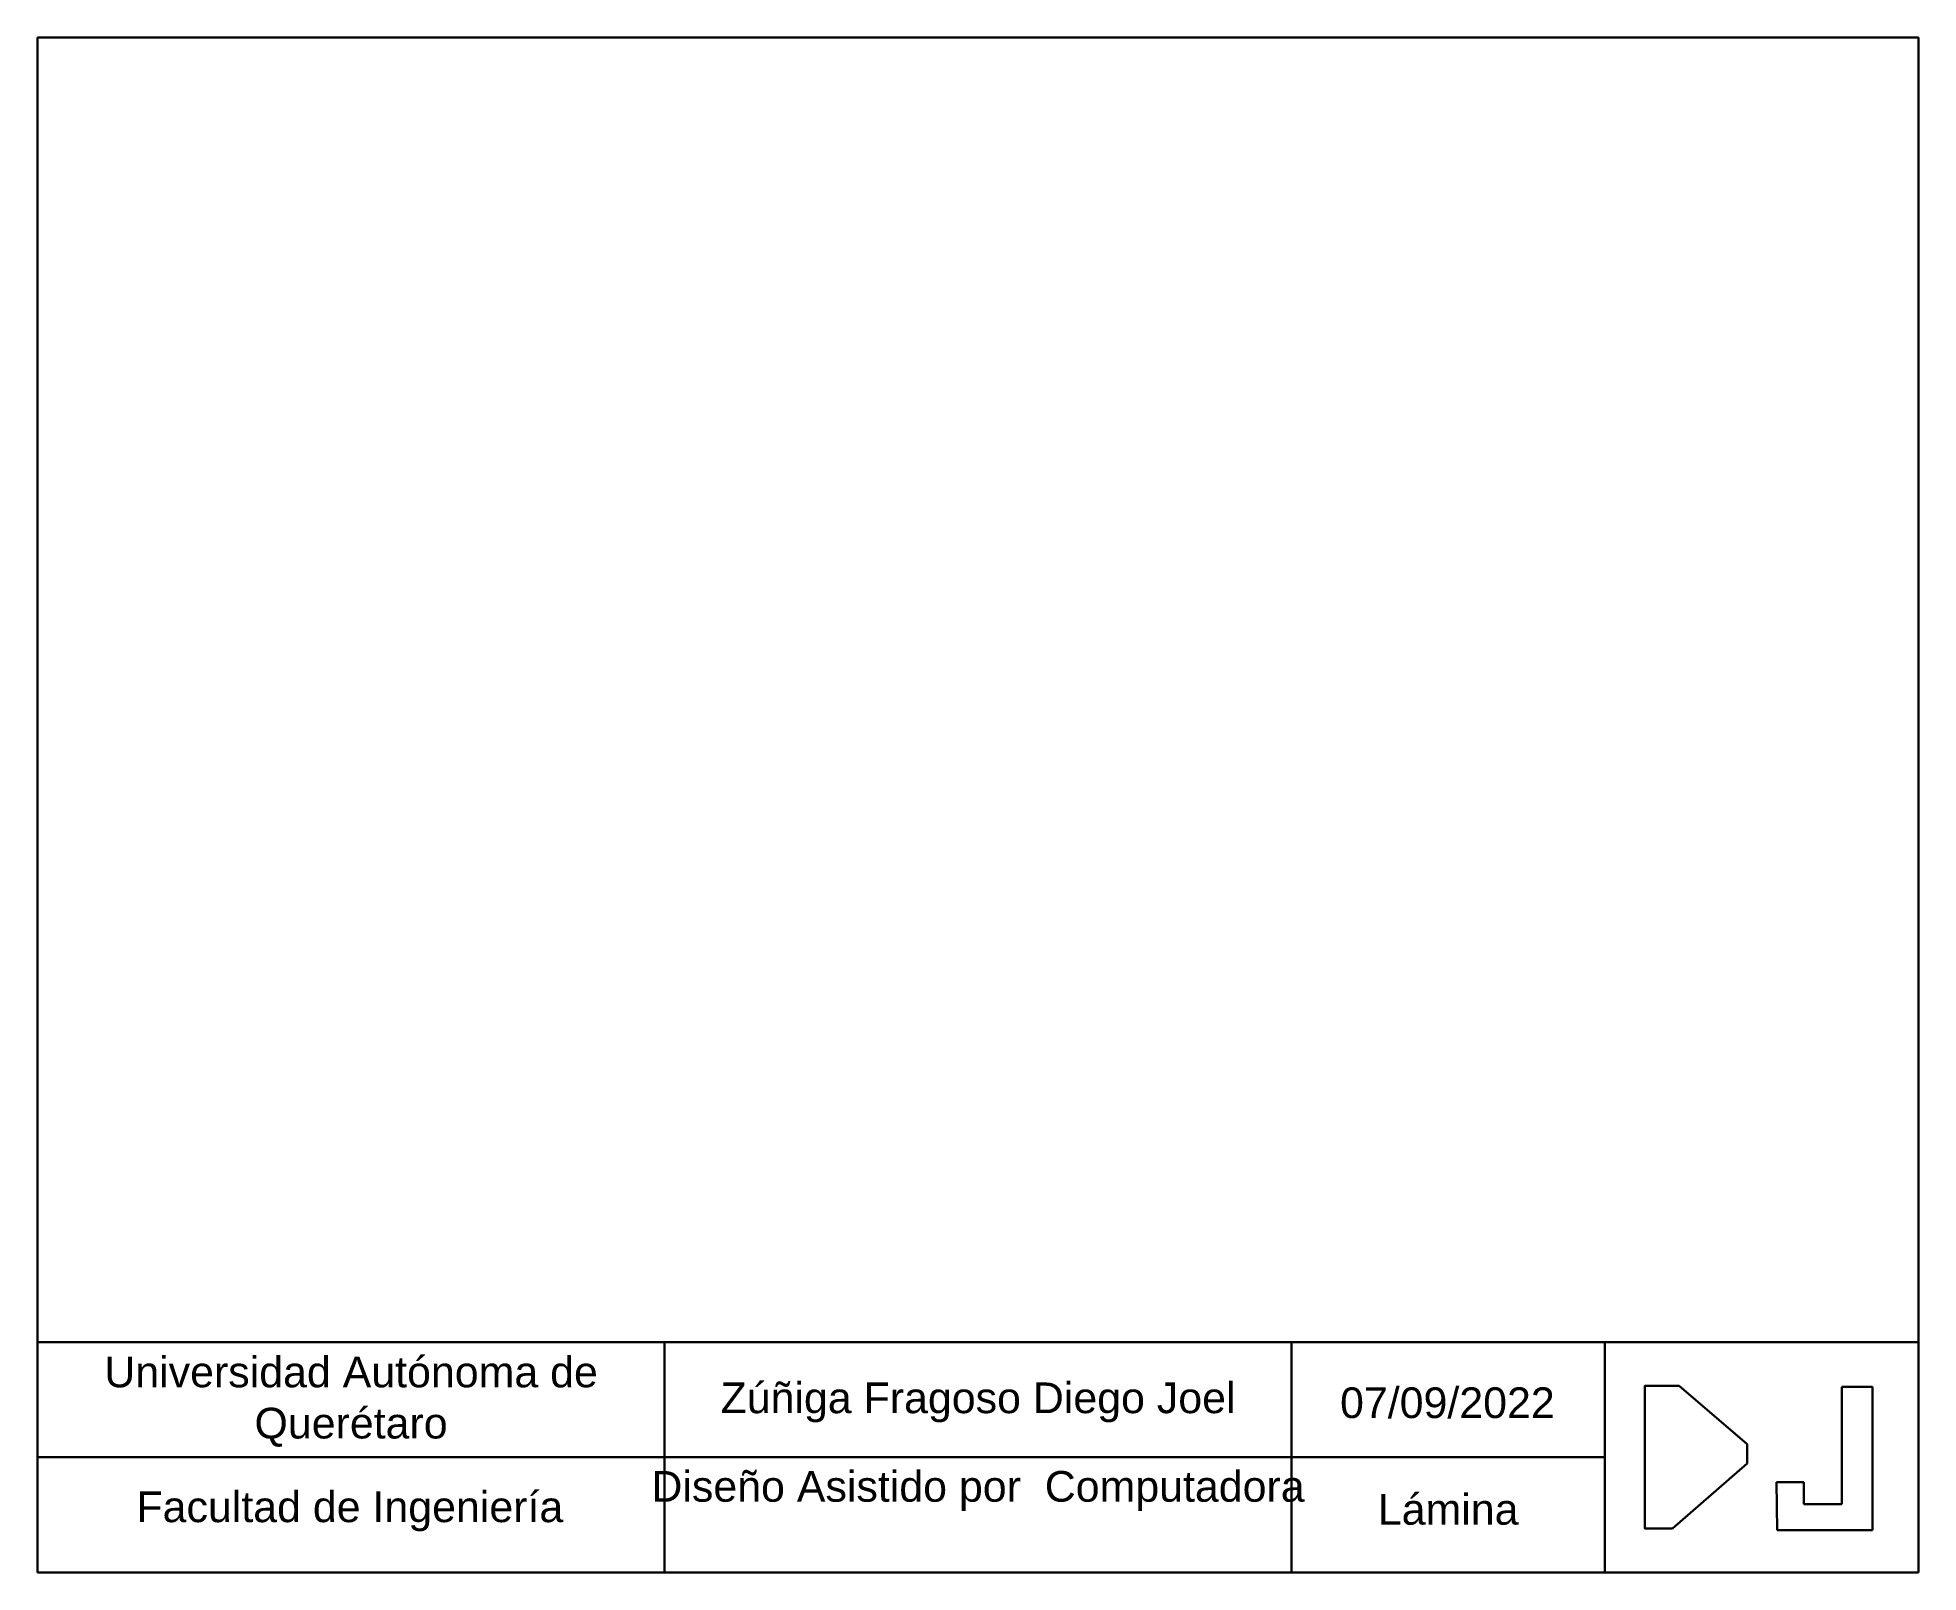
# Model space of a CAD drawing. Header units: millimetres. Extents: x 25 to 270, y 10 to 210.
import ezdxf

# ---------------------------------------------------------------- set-up
doc = ezdxf.new("R2010")
doc.units = ezdxf.units.MM
doc.layers.add('Marco', color=30, linetype='Continuous', lineweight=30)
doc.styles.get("Standard").update_dxf_attribs({"font": 'arial.ttf'})

msp = doc.modelspace()

# ---------------------------------------------------------------- linework, layer by layer
at = {"layer": 'Marco'}
for p, q in [((270, 210), (25, 210)), ((25, 210), (25, 10)), ((270, 10), (270, 210)), ((25, 40), (270, 40)), ((106.67, 40), (106.67, 10)), ((188.33, 40), (188.33, 10)), ((229.17, 40), (229.17, 10)), ((238.85, 34.33), (247.7, 26.73)), ((264.01, 34.17), (260.02, 34.17)), ((260.02, 34.17), (260.02, 18.91)), ((264.01, 15.49), (264.01, 34.17)), ((25, 25), (229.17, 25)), ((247.7, 24.17), (237.97, 15.72)), ((255.07, 21.77), (251.53, 21.77)), ((251.53, 21.77), (251.6, 15.49)), ((255.07, 18.91), (255.07, 21.77)), ((260.02, 18.91), (255.07, 18.91)), ((251.6, 15.49), (264.01, 15.49)), ((25, 10), (270, 10))]:
    msp.add_line(p, q, dxfattribs=at)
for points in [[(237.97, 15.72), (234.38, 15.72), (234.38, 34.33), (238.85, 34.33)], [(247.7, 26.73), (247.7, 24.17)]]:
    msp.add_lwpolyline(points, dxfattribs=at)

# ---------------------------------------------------------------- texts
at = {"layer": 'Marco', "char_height": 4, "attachment_point": 1}
for s, width, insert in [('\\pxqc;Universidad Autónoma de Querétaro', 81.6667, (25, 38.12)), ('\\pxqc;Zúñiga Fragoso Diego Joel', 81.6667, (106.67, 34.75)), ('\\pxqc;07/09/2022', 40.8333, (188.23, 34.11)), ('\\pxqc;Diseño Asistido por  Computadora', 81.6667, (106.67, 23.21)), ('\\pxqc;Facultad de Ingeniería', 81.6667, (24.84, 20.55)), ('\\pxqc;Lámina', 40.8333, (188.33, 20.22))]:
    msp.add_mtext_dynamic_manual_height_columns(s, width=width, gutter_width=12.5, heights=[0], dxfattribs=dict(at, insert=insert))

doc.saveas('drawing.dxf')
